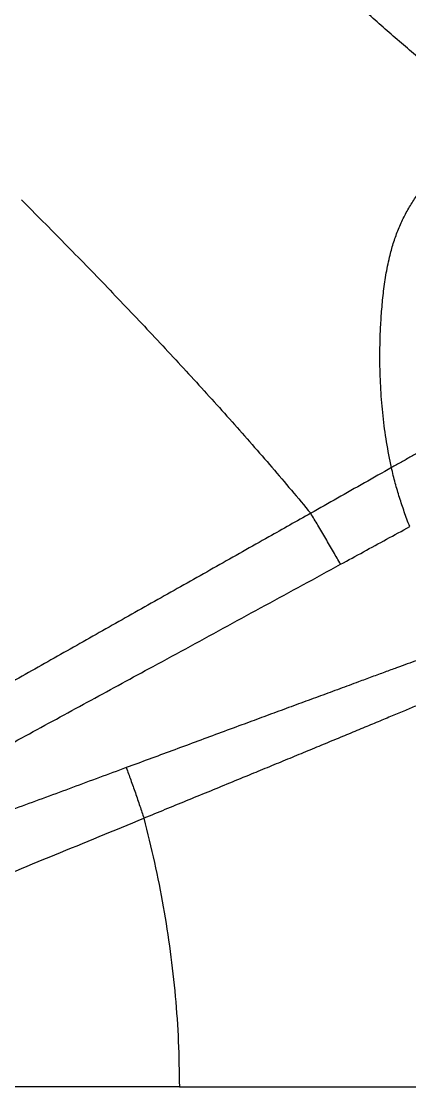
# Model space of a CAD drawing. Extents: x 400 to 501, y 484 to 634.
# Drawn here: x 474.68 to 483.32, y 551.25 to 574.96 of the extents above; entities that cross this region are included whole.
import ezdxf

# ---------------------------------------------------------------- set-up
doc = ezdxf.new("R2010")
doc.units = 0
doc.header["$MEASUREMENT"] = 0
doc.layers.add('DIM', color=3, linetype='Continuous')
doc.layers.add('GEOMETRY', color=3, linetype='Continuous', lineweight=25)

# ---------------------------------------------------------------- blocks, each defined once
blk = doc.blocks.new('2026 GRANDEE')
at = {"layer": 'GEOMETRY', "ltscale": 16}
for points, knots in [([(35.207, -24.444), (34.972, -24.252), (34.501, -23.868), (33.785, -23.277), (33.068, -22.672), (32.351, -22.052), (31.879, -21.625), (31.642, -21.411)], [0, 0, 0, 0, 0.200184, 0.400292, 0.600352, 0.800275, 1, 1, 1, 1]), ([(32.49, -31.81), (32.451, -31.62), (32.374, -31.239), (32.298, -30.659), (32.249, -30.073), (32.231, -29.547), (32.233, -29.083), (32.246, -28.683), (32.273, -28.281), (32.313, -27.879), (32.371, -27.476), (32.446, -27.11), (32.539, -26.784), (32.642, -26.5), (32.766, -26.228), (32.907, -25.973), (33.062, -25.735), (33.229, -25.518), (33.405, -25.324), (33.611, -25.134), (33.846, -24.957), (34.111, -24.801), (34.38, -24.676), (34.653, -24.576), (34.928, -24.498), (35.114, -24.462), (35.207, -24.444)], [0, 0, 0, 0, 0.0625715, 0.1250131, 0.1873051, 0.249617, 0.291215, 0.3328294, 0.3744051, 0.415995, 0.4575931, 0.4992208, 0.530478, 0.5617088, 0.5929563, 0.6242567, 0.655589, 0.686927, 0.7182397, 0.7495602, 0.7913383, 0.833101, 0.8748119, 0.9165286, 0.9582629, 1, 1, 1, 1]), ([(24.258, -25.848), (24.579, -26.171), (25.222, -26.817), (26.173, -27.798), (27.113, -28.787), (28.039, -29.783), (28.947, -30.788), (29.836, -31.8), (30.408, -32.483), (30.694, -32.825)], [0, 0, 0, 0, 0.1424773, 0.2851141, 0.4279623, 0.5709037, 0.7139219, 0.856952, 1, 1, 1, 1]), ([(33.703, -31.143), (33.661, -31.165), (33.578, -31.209), (33.443, -31.28), (33.298, -31.359), (33.125, -31.454), (32.927, -31.564), (32.709, -31.687), (32.563, -31.769), (32.49, -31.81)], [0, 0, 0, 0, 0.128334, 0.251042, 0.371223, 0.492402, 0.658419, 0.82876, 1, 1, 1, 1]), ([(32.49, -31.81), (32.289, -31.924), (31.887, -32.151), (31.289, -32.489), (30.892, -32.713), (30.694, -32.825)], [0, 0, 0, 0, 0.3330101, 0.6665577, 1, 1, 1, 1]), ([(32.895, -33.122), (32.854, -33.013), (32.775, -32.799), (32.668, -32.477), (32.57, -32.151), (32.517, -31.925), (32.49, -31.81)], [0, 0, 0, 0, 0.257205, 0.502856, 0.746426, 1, 1, 1, 1]), ([(30.694, -32.825), (30.538, -32.913), (30.227, -33.089), (29.917, -33.264), (29.763, -33.351)], [0, 0, 0, 0, 0.501866, 1, 1, 1, 1]), ([(31.359, -33.96), (31.306, -33.869), (31.195, -33.677), (31.027, -33.387), (30.859, -33.1), (30.747, -32.914), (30.694, -32.825)], [0, 0, 0, 0, 0.240028, 0.500279, 0.76024, 1, 1, 1, 1]), ([(31.359, -33.96), (31.529, -33.868), (31.869, -33.682), (32.381, -33.403), (32.724, -33.216), (32.895, -33.122)], [0, 0, 0, 0, 0.333435, 0.666982, 1, 1, 1, 1]), ([(29.763, -33.351), (29.374, -33.57), (28.597, -34.01), (27.436, -34.666), (26.279, -35.319), (25.129, -35.968), (23.987, -36.614), (23.232, -37.04), (22.855, -37.253)], [0, 0, 0, 0, 0.1665107, 0.3332154, 0.4999059, 0.6666184, 0.8333296, 1, 1, 1, 1]), ([(23.074, -38.472), (23.528, -38.225), (24.436, -37.731), (25.808, -36.984), (27.002, -36.334), (28.016, -35.782), (28.848, -35.329), (29.683, -34.873), (30.52, -34.418), (31.08, -34.113), (31.359, -33.96)], [0, 0, 0, 0, 0.1668328, 0.3337072, 0.5005698, 0.6006798, 0.7007966, 0.8009224, 0.9006663, 1, 1, 1, 1]), ([(34.511, -35.57), (34.466, -35.586), (34.376, -35.618), (34.226, -35.673), (34.054, -35.735), (33.851, -35.809), (33.641, -35.886), (33.439, -35.96), (33.257, -36.026), (33.061, -36.098), (32.846, -36.177), (32.608, -36.264), (32.344, -36.361), (32.058, -36.466), (31.724, -36.59), (31.341, -36.731), (30.913, -36.889), (30.478, -37.049), (30.039, -37.211), (29.6, -37.373), (29.133, -37.546), (28.639, -37.728), (28.121, -37.92), (27.608, -38.11), (27.099, -38.298), (26.761, -38.423), (26.592, -38.486)], [0, 0, 0, 0, 0.049654, 0.099525, 0.149383, 0.199363, 0.249482, 0.280846, 0.312307, 0.343858, 0.375479, 0.407093, 0.438719, 0.47036, 0.501964, 0.543993, 0.585867, 0.627603, 0.669249, 0.71076, 0.752165, 0.801742, 0.851371, 0.900976, 0.950503, 1, 1, 1, 1]), ([(34.378, -36.542), (34.329, -36.563), (34.229, -36.606), (34.067, -36.676), (33.885, -36.754), (33.678, -36.842), (33.456, -36.936), (33.218, -37.036), (32.971, -37.14), (32.696, -37.255), (32.396, -37.38), (32.07, -37.516), (31.722, -37.661), (31.354, -37.813), (30.972, -37.972), (30.579, -38.135), (30.178, -38.3), (29.774, -38.467), (29.342, -38.644), (28.884, -38.833), (28.403, -39.031), (27.925, -39.227), (27.452, -39.421), (27.139, -39.549), (26.982, -39.613)], [0, 0, 0, 0, 0.049655, 0.099527, 0.149387, 0.19937, 0.249491, 0.291328, 0.333327, 0.375478, 0.417641, 0.459826, 0.501977, 0.544007, 0.585878, 0.627612, 0.669256, 0.710765, 0.752168, 0.801744, 0.851371, 0.900976, 0.950503, 1, 1, 1, 1]), ([(26.592, -38.486), (26.193, -38.633), (25.394, -38.929), (24.202, -39.37), (23.412, -39.662), (23.017, -39.809)], [0, 0, 0, 0, 0.333193, 0.666293, 1, 1, 1, 1]), ([(26.592, -38.486), (26.625, -38.576), (26.693, -38.763), (26.794, -39.049), (26.891, -39.335), (26.953, -39.523), (26.982, -39.613)], [0, 0, 0, 0, 0.240027, 0.499797, 0.759774, 1, 1, 1, 1]), ([(23.034, -41.232), (23.689, -40.964), (24.999, -40.427), (26.321, -39.884), (26.982, -39.613)], [0, 0, 0, 0, 0.500242, 1, 1, 1, 1]), ([(26.982, -39.613), (27.063, -39.94), (27.225, -40.591), (27.42, -41.58), (27.576, -42.575), (27.688, -43.575), (27.758, -44.58), (27.767, -45.251), (27.772, -45.587)], [0, 0, 0, 0, 0.167709, 0.334667, 0.501199, 0.667527, 0.833778, 1, 1, 1, 1]), ([(27.772, -45.587), (27.257, -45.587), (26.227, -45.587), (24.692, -45.587), (23.676, -45.587), (23.167, -45.587)], [0, 0, 0, 0, 0.333325, 0.666675, 1, 1, 1, 1]), ([(27.772, -45.587), (27.965, -45.587), (28.35, -45.587), (28.926, -45.587), (29.496, -45.587), (30.023, -45.587), (30.503, -45.587), (30.936, -45.587), (31.358, -45.587), (31.767, -45.587), (32.141, -45.587), (32.479, -45.587), (32.784, -45.587), (33.124, -45.587), (33.492, -45.587), (33.873, -45.587), (34.223, -45.587), (34.54, -45.587), (34.827, -45.587), (34.994, -45.587), (35.078, -45.587)], [0, 0, 0, 0, 0.071199, 0.141268, 0.209837, 0.276669, 0.328827, 0.37984, 0.429786, 0.478784, 0.526991, 0.566688, 0.606065, 0.645225, 0.70376, 0.762326, 0.821143, 0.880346, 0.93998, 1, 1, 1, 1])]:
    blk.add_open_spline(points, degree=3, knots=knots, dxfattribs=at)

msp = doc.modelspace()

# ---------------------------------------------------------------- block references
at = {"layer": 'DIM'}
msp.add_blockref('2026 GRANDEE', (450.425, 596.84), dxfattribs=at)

doc.saveas('drawing.dxf')
